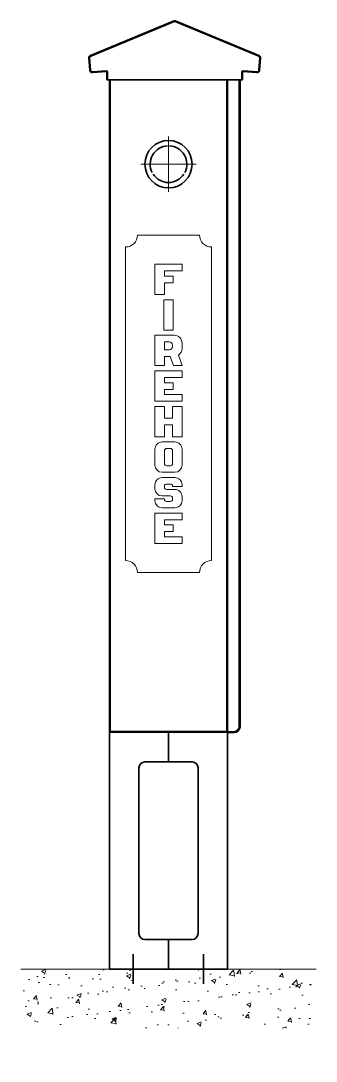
# Model space of a CAD drawing. Header units: centimetres. Extents: x 394264 to 551709, y 50011 to 59011.
# Drawn here: x 544253.6 to 544392.6, y 54476.2 to 54964.7 of the extents above; entities that cross this region are included whole.
import ezdxf

# ---------------------------------------------------------------- set-up
doc = ezdxf.new("R2010")
doc.units = ezdxf.units.CM
doc.layers.get('0').update_dxf_attribs({"lineweight": 9})
doc.layers.add('0-KRCN-YNG-DETAY-ÇERÇEVE', color=71, linetype='Continuous', lineweight=40)
doc.layers.add('0-KRCN-YNG-YANGINDOLABI', color=171, linetype='Continuous', lineweight=35)

# ---------------------------------------------------------------- blocks, each defined once
blk = doc.blocks.new('G$C0ACCA99D')
at = {"lineweight": 9}
h = blk.add_hatch(dxfattribs=at)
h.set_pattern_fill('AR-CONC', color=251, scale=1.389561239365641, style=0)
h.set_pattern_definition([(49.99999999999999, (286.8015076657539, -957.4086781758783), (9.966769482823285, -0.8719793445925483), [1.042170929524231, -11.46388022476653]), (355, (286.8015076657539, -957.4086781758783), (-1.928034750989158, 10.45217033545274), [0.8337367436193843, -9.17110417981323]), (100.4513999999998, (287.6320717621202, -957.4813430672708), (8.038742134391859, 9.580184645338985), [0.8857089741380045, -9.742799021221508]), (46.18420000000002, (286.8015076657539, -954.6295556958236), (14.82996794230137, -2.299988066896096), [1.563256394286318, -17.1958203371495]), (96.63559999999993, (288.0373382016587, -954.8212221444389), (12.98771067511099, 13.53596435976637), [1.3285635028938, -14.61419619736897]), (351.1842, (286.8015076657539, -954.6295556958236), (12.98770010867783, 13.53597450390918), [1.250605115429076, -13.75665626971984]), (21, (288.1910689042925, -955.3243363188196), (8.29438903127821, -5.594636047049476), [1.042170929524231, -11.46388022476653]), (326.0000000000001, (288.1910689042925, -955.3243363188196), (3.381015541816152, 10.07640395321355), [0.8337367436193676, -9.17110417981306]), (71.4514, (288.8822676940908, -955.790556428155), (11.67540797114752, 4.48175876741497), [0.8857089741380144, -9.74279902122163]), (37.49999999999999, (286.8015076657539, -957.4086781758783), (0.1689686362520129, 4.625763961070416), [0, -9.05993928066398, 0, -9.310060303749795, 0, -9.205843210797372]), (7.500000000000001, (286.8015076657539, -957.4086781758783), (3.655512324874578, 5.480592271835765), [0, -5.308123934376646, 0, -8.851505094758949, 0, -3.508642129398172]), (327.5, (283.7027861017996, -957.4086781758783), (7.417789660089181, -0.3134137552095785), [0, -3.473903098414102, 0, -10.838577667052, 0, -14.38195882743438]), (317.5, (282.3132248617767, -957.4086781758783), (8.103728962523064, 1.391020033163708), [0, -4.516074027938332, 0, -7.197927219914019, 0, -10.21327510933746])])
h.paths.add_polyline_path([(699.3761130256207, -546.8142687678592), (678.5326944356202, -546.8142687678592), (650.7414696477281, -546.8142687678592), (629.8980510569891, -546.8142687678592), (629.8980510569891, -560.7098811681412), (699.3761130256207, -560.7098811681412)])
h.paths.add_polyline_path([(657.2316495369669, -568.4386612368589), (672.1793853799609, -568.4386612368589), (672.1793853799609, -557.5574299066366), (657.2316495369669, -557.5574299066366)], flags=9)
at = {"color": 8, "lineweight": 9}
for p, q in [((629.8980510569891, -546.8142687678592, 58309.75885703292), (650.7414696477281, -546.8142687678592, 58309.75885703292)), ((678.5326944356202, -546.8142687678592, 58309.75885703292), (699.3761130256207, -546.8142687678592, 58309.75885703292))]:
    blk.add_line(p, q, dxfattribs=at)
at = {"layer": '0-KRCN-YNG-YANGINDOLABI', "linetype": 'Continuous'}
for p, q in [((646.2823410650453, -332.3571424988904, 58309.75885703292), (665.7657497983819, -324.2673615209433, 58309.75885703292)), ((646.3462839735585, -332.5111424318602, 58309.75885703292), (665.8296927061347, -324.421361465842, 58309.75885703292)), ((666.3625502554387, -324.421361465842, 58309.75885703292), (685.8459588501137, -332.5111424318602, 58309.75885703292)), ((666.426493164694, -324.2673615209433, 58309.75885703292), (685.9099017601329, -332.3571424988904, 58309.75885703292)), ((645.9239471423098, -332.936853248952, 58309.75885703292), (646.1253614033994, -335.8172104035834, 58309.75885703292)), ((646.0902883024246, -332.925221544157, 58309.75885703292), (646.2917025635179, -335.8055786987884, 58309.75885703292)), ((685.9005402601397, -335.8055786987884, 58309.75885703292), (686.1019545219897, -332.925221544157, 58309.75885703292)), ((686.0668814202545, -335.8172104035834, 58309.75885703292), (686.2682956821045, -332.936853248952, 58309.75885703292)), ((646.7366346527524, -336.1923522223024, 58309.75885703292), (650.0273028413794, -335.9622463065175, 58309.75885703292)), ((646.7482663605188, -336.3586933973252, 58309.75885703292), (650.0389345476651, -336.1285874636528, 58309.75885703292)), ((650.1578540663395, -338.0257990850209, 58309.75885703292), (650.157853926954, -336.2394815783459, 58309.75885703292)), ((650.3246014148244, -338.0257990850209, 58309.75885703292), (650.3246012754207, -336.2394815604571, 58309.75885703292)), ((681.8676415482514, -338.0257990850209, 58309.75885703292), (681.8676414088477, -336.2394815902735, 58309.75885703292)), ((682.0343888967182, -338.0257990552045, 58309.75885703292), (682.0343887588169, -336.2394815783459, 58309.75885703292)), ((682.1533081366069, -336.1285874636528, 58309.75885703292), (685.4439764646377, -336.3586933973252, 58309.75885703292)), ((682.1649398421505, -335.9622463065175, 58309.75885703292), (685.4556081709234, -336.1923522223024, 58309.75885703292)), ((650.1578540663395, -338.0257990850209, 58309.75885703292), (666.0961214815397, -338.0257990850209, 58309.75885703292)), ((650.7414696477281, -491.2318191965464, 58309.75885703292), (650.7414696477281, -338.0257990850209, 58309.75885703292)), ((650.9082169961948, -491.0650718398738, 58309.75885703292), (650.9082169961948, -338.0257990850209, 58309.75885703292)), ((666.0961214815397, -338.0257990850209, 58309.75885703292), (682.0343888967182, -338.0257990552045, 58309.75885703292)), ((678.3659470864113, -491.0650718398738, 58309.75885703292), (678.365947085651, -338.0257990552045, 58309.75885703292)), ((678.5326944356202, -491.0928630779126, 58309.75885703292), (678.5326944333938, -338.0257990552045, 58309.75885703292)), ((681.2423388511488, -339.8530177654784, 58309.75885703292), (681.2423388511488, -338.0257990552045, 58309.75885703292)), ((681.4507730373007, -339.8530177654784, 58309.75885703292), (681.4507730373007, -338.0257990552045, 58309.75885703292)), ((681.2423388511488, -489.9117360158361, 58309.75885703292), (681.2423388511488, -339.8530177654784, 58309.75885703292)), ((681.4507730373007, -489.9117360158361, 58309.75885703292), (681.4507730373007, -339.8530177654784, 58309.75885703292)), ((678.5326944356202, -491.2318191965464, 58309.75885703292), (678.5326944356202, -487.2343364775193, 58309.75885703292)), ((650.7414696477281, -491.2318191965464, 58309.75885703292), (678.5326944356202, -491.2318191965464, 58309.75885703292)), ((650.7414696477281, -546.8142687678592, 58309.75885703292), (650.7414696477281, -491.2318191965464, 58309.75885703292)), ((650.9082169961948, -491.0650718398738, 58309.75885703292), (678.3659470864113, -491.0650718398738, 58309.75885703292)), ((664.6370820405646, -498.1796253966877, 58309.75885703292), (664.6370820405646, -491.2318191965464, 58309.75885703292)), ((678.5326944356202, -491.0928630779126, 58309.75885703292), (680.0612117987621, -491.0928630779126, 58309.75885703292)), ((678.5326944356202, -491.3012972618276, 58309.75885703292), (678.5326944356202, -491.0928630779126, 58309.75885703292)), ((678.5326944356202, -546.8142687678592, 58309.75885703292), (678.5326944356202, -491.2318191965464, 58309.75885703292)), ((678.5326944356202, -491.3012972618276, 58309.75885703292), (680.0612117987621, -491.3012972618276, 58309.75885703292)), ((659.0788370834198, -498.1796253966877, 58309.75885703292), (670.1953269984297, -498.1796253966877, 58309.75885703292)), ((657.6892758441536, -538.4769013336552, 58309.75885703292), (657.6892758441536, -499.5691866247912, 58309.75885703292)), ((671.5848882377104, -538.4769013336552, 58309.75885703292), (671.5848882377104, -499.5691866247912, 58309.75885703292)), ((659.0788370834198, -539.8664625796466, 58309.75885703292), (670.1953269984297, -539.8664625796466, 58309.75885703292)), ((664.6370820405646, -546.8142687678592, 58309.75885703292), (664.6370820405646, -539.8664625796466, 58309.75885703292)), ((656.3338034266271, -550.2881718649501, 58309.75885703292), (656.3338034266271, -543.3403656648088, 58309.75885703292)), ((672.8695821734218, -550.2881718649501, 58309.75885703292), (672.8695821734218, -543.3403656648088, 58309.75885703292)), ((650.7414696477281, -546.8142687678592, 58309.75885703292), (678.5326944356202, -546.8142687678592, 58309.75885703292))]:
    blk.add_line(p, q, dxfattribs=at)
at = {"layer": '0-KRCN-YNG-YANGINDOLABI', "color": 120, "lineweight": 15}
for p, q in [((664.6370820405646, -364.3364989228171, 58309.75885703292), (664.6370820405646, -351.3869639623144, 58309.75885703292)), ((658.1623145603044, -357.8617314276576, 58309.75885703292), (671.1118495215414, -357.8617314276576, 58309.75885703292)), ((657.3418855348791, -374.5086750818832, 58309.75885703292), (671.9322785484692, -374.5086750818832, 58309.75885703292)), ((654.5627630555755, -396.5679597680751, 58309.75885703292), (654.5627630555755, -377.2877975738661, 58309.75885703292)), ((674.7114010262885, -396.5679597680751, 58309.75885703292), (674.7114010262885, -377.2877975738661, 58309.75885703292)), ((661.4542920225431, -381.337784964825, 58309.75885703292), (667.8197469989391, -381.337784964825, 58309.75885703292)), ((661.4542920225431, -388.4551037389137, 58309.75885703292), (661.4542920225431, -381.337784964825, 58309.75885703292)), ((663.6844961246643, -382.9101082450065, 58309.75885703292), (667.8197469989391, -382.9101082450065, 58309.75885703292)), ((663.6844961246643, -384.1102827117797, 58309.75885703292), (663.6844961246643, -382.9101082450065, 58309.75885703292)), ((667.8197469989391, -382.9101082450065, 58309.75885703292), (667.8197469989391, -381.337784964825, 58309.75885703292)), ((663.6844961246643, -384.1102827117797, 58309.75885703292), (665.752121562542, -384.1102827117797, 58309.75885703292)), ((663.6844961246643, -385.6826059919599, 58309.75885703292), (665.752121562542, -385.6826059919599, 58309.75885703292)), ((663.6844961246643, -388.4551037389137, 58309.75885703292), (663.6844961246643, -385.6826059919599, 58309.75885703292)), ((665.752121562542, -385.6826059919599, 58309.75885703292), (665.752121562542, -384.1102827117797, 58309.75885703292)), ((661.4542920225431, -388.4551037389137, 58309.75885703292), (663.6844961246643, -388.4551037389137, 58309.75885703292)), ((663.5219174596641, -389.6848654377422, 58309.75885703292), (665.752121562542, -389.6848654377422, 58309.75885703292)), ((663.5219174596641, -396.8021842118301, 58309.75885703292), (663.5219174596641, -389.6848654377422, 58309.75885703292)), ((665.752121562542, -396.8021842118301, 58309.75885703292), (665.752121562542, -389.6848654377422, 58309.75885703292)), ((654.5627630555755, -431.6543810653702, 58309.75885703292), (654.5627630555755, -396.5679597680751, 58309.75885703292)), ((661.4542920225431, -398.0319458987301, 58309.75885703292), (665.9527325179442, -398.0319458987301, 58309.75885703292)), ((661.4542920225431, -405.1492646728179, 58309.75885703292), (661.4542920225431, -398.0319458987301, 58309.75885703292)), ((663.5219174596641, -396.8021842118301, 58309.75885703292), (665.752121562542, -396.8021842118301, 58309.75885703292)), ((674.7114010262885, -431.6543810653702, 58309.75885703292), (674.7114010262885, -396.5679597680751, 58309.75885703292)), ((663.6844961246643, -399.5572777014763, 58309.75885703292), (664.8250063030027, -399.5572777014763, 58309.75885703292)), ((663.6844961246643, -401.4623244609306, 58309.75885703292), (663.6844961246643, -399.5572777014763, 58309.75885703292)), ((665.5895428960575, -400.6977878805483, 58309.75885703292), (665.5895428960575, -400.3218142937867, 58309.75885703292)), ((667.8197469989391, -401.1341663851795, 58309.75885703292), (667.8197469989391, -399.8989603864329, 58309.75885703292)), ((663.6844961246643, -401.4623244609306, 58309.75885703292), (664.8250063030027, -401.4623244609306, 58309.75885703292)), ((663.6844961246643, -402.9876562636764, 58309.75885703292), (665.0444795800759, -402.9876562636764, 58309.75885703292)), ((663.6844961246643, -405.1492646728179, 58309.75885703292), (663.6844961246643, -402.9876562636764, 58309.75885703292)), ((665.0444795800759, -402.9876562636764, 58309.75885703292), (665.8011270786701, -405.1492646728179, 58309.75885703292)), ((666.9869814201375, -402.6750947451637, 58309.75885703292), (667.8530376904273, -405.1492646728179, 58309.75885703292)), ((661.4542920225431, -405.1492646728179, 58309.75885703292), (663.6844961246643, -405.1492646728179, 58309.75885703292)), ((665.8011270786701, -405.1492646728179, 58309.75885703292), (667.8530376904273, -405.1492646728179, 58309.75885703292)), ((661.4542920225431, -406.3790263776059, 58309.75885703292), (667.8197469989391, -406.3790263776059, 58309.75885703292)), ((661.4542920225431, -413.4963451516942, 58309.75885703292), (661.4542920225431, -406.3790263776059, 58309.75885703292)), ((667.8197469989391, -407.9513496398981, 58309.75885703292), (667.8197469989391, -406.3790263776059, 58309.75885703292)), ((663.6844961246643, -407.9513496398981, 58309.75885703292), (667.8197469989391, -407.9513496398981, 58309.75885703292)), ((663.6844961246643, -409.1515241066718, 58309.75885703292), (663.6844961246643, -407.9513496398981, 58309.75885703292)), ((663.6844961246643, -409.1515241066718, 58309.75885703292), (665.752121562542, -409.1515241066718, 58309.75885703292)), ((665.752121562542, -410.7238473868524, 58309.75885703292), (665.752121562542, -409.1515241066718, 58309.75885703292)), ((663.6844961246643, -410.7238473868524, 58309.75885703292), (665.752121562542, -410.7238473868524, 58309.75885703292)), ((663.6844961246643, -411.9240218536256, 58309.75885703292), (663.6844961246643, -410.7238473868524, 58309.75885703292)), ((663.6844961246643, -411.9240218536256, 58309.75885703292), (667.8197469989391, -411.9240218536256, 58309.75885703292)), ((667.8197469989391, -413.4963451516942, 58309.75885703292), (667.8197469989391, -411.9240218536256, 58309.75885703292)), ((661.4542920225431, -413.4963451516942, 58309.75885703292), (667.8197469989391, -413.4963451516942, 58309.75885703292)), ((661.4542920225431, -421.8434256126816, 58309.75885703292), (661.4542920225431, -414.7261068385938, 58309.75885703292)), ((661.4542920225431, -414.7261068385938, 58309.75885703292), (663.6844961246643, -414.7261068385938, 58309.75885703292)), ((663.6844961246643, -417.4986045855476, 58309.75885703292), (663.6844961246643, -414.7261068385938, 58309.75885703292)), ((665.5895428960575, -417.4986045855476, 58309.75885703292), (665.5895428960575, -414.7261068385938, 58309.75885703292)), ((665.5895428960575, -414.7261068385938, 58309.75885703292), (667.8197469989391, -414.7261068385938, 58309.75885703292)), ((667.8197469989391, -421.8434256126816, 58309.75885703292), (667.8197469989391, -414.7261068385938, 58309.75885703292)), ((663.6844961246643, -417.4986045855476, 58309.75885703292), (665.5895428960575, -417.4986045855476, 58309.75885703292)), ((663.6844961246643, -421.8434256126816, 58309.75885703292), (663.6844961246643, -419.0709278657282, 58309.75885703292)), ((663.6844961246643, -419.0709278657282, 58309.75885703292), (665.5895428960575, -419.0709278657282, 58309.75885703292)), ((665.5895428960575, -421.8434256126816, 58309.75885703292), (665.5895428960575, -419.0709278657282, 58309.75885703292)), ((661.4542920225431, -421.8434256126816, 58309.75885703292), (663.6844961246643, -421.8434256126816, 58309.75885703292)), ((665.5895428960575, -421.8434256126816, 58309.75885703292), (667.8197469989391, -421.8434256126816, 58309.75885703292)), ((661.4542920225431, -428.5114992391436, 58309.75885703292), (661.4542920225431, -424.7521941639247, 58309.75885703292)), ((663.1332988675022, -423.0731873115101, 58309.75885703292), (666.1407401532197, -423.0731873115101, 58309.75885703292)), ((664.1670907437874, -424.5985190963684, 58309.75885703292), (665.106948279179, -424.5985190963684, 58309.75885703292)), ((667.8197469989391, -428.5114992391436, 58309.75885703292), (667.8197469989391, -424.7521941639247, 58309.75885703292)), ((663.6844961246643, -428.1825796734283, 58309.75885703292), (663.6844961246643, -425.0811137117526, 58309.75885703292)), ((665.5895428960575, -428.1825796734283, 58309.75885703292), (665.5895428960575, -425.0811137117526, 58309.75885703292)), ((664.1670907437874, -428.6651742888112, 58309.75885703292), (665.106948279179, -428.6651742888112, 58309.75885703292)), ((654.5627630555755, -450.9345432536197, 58309.75885703292), (654.5627630555755, -431.6543810653702, 58309.75885703292)), ((663.1332988675022, -430.1905060855988, 58309.75885703292), (666.1407401532197, -430.1905060855988, 58309.75885703292)), ((663.1332988675022, -431.4202677724984, 58309.75885703292), (666.1407401532197, -431.4202677724984, 58309.75885703292)), ((674.7114010262885, -450.9345432536197, 58309.75885703292), (674.7114010262885, -431.6543810653702, 58309.75885703292)), ((661.4542920225431, -434.062586294966, 58309.75885703292), (661.4542920225431, -433.0992746249126, 58309.75885703292)), ((663.6844961246643, -433.7336665801672, 58309.75885703292), (663.6844961246643, -433.4281941906279, 58309.75885703292)), ((664.1670907437874, -432.9455995752442, 58309.75885703292), (665.1046398008475, -432.9455995752442, 58309.75885703292)), ((664.1670907437874, -434.2162612074794, 58309.75885703292), (666.1407401532197, -434.2162612074794, 58309.75885703292)), ((665.5872344184536, -433.556488907097, 58309.75885703292), (665.5872344184536, -433.4281941906279, 58309.75885703292)), ((665.5872344184536, -433.556488907097, 58309.75885703292), (667.8197469989391, -433.556488907097, 58309.75885703292)), ((667.8197469989391, -433.556488907097, 58309.75885703292), (667.8197469989391, -433.0992746249126, 58309.75885703292)), ((661.4542920225431, -436.85857971206, 58309.75885703292), (661.4542920225431, -436.4013654298751, 58309.75885703292)), ((661.4542920225431, -436.4013654298751, 58309.75885703292), (663.6868046022719, -436.4013654298751, 58309.75885703292)), ((663.1332988675022, -435.7415931414212, 58309.75885703292), (665.106948279179, -435.7415931414212, 58309.75885703292)), ((663.6868046022719, -436.5296601344157, 58309.75885703292), (663.6868046022719, -436.4013654298751, 58309.75885703292)), ((664.1693992213768, -437.0122547617284, 58309.75885703292), (665.106948279179, -437.0122547617284, 58309.75885703292)), ((665.5895428960575, -436.5296601344157, 58309.75885703292), (665.5895428960575, -436.2241877568049, 58309.75885703292)), ((667.8197469989391, -436.85857971206, 58309.75885703292), (667.8197469989391, -435.8952680420061, 58309.75885703292)), ((663.1332988675022, -438.5375865465862, 58309.75885703292), (666.1407401532197, -438.5375865465862, 58309.75885703292)), ((661.4542920225431, -446.8846670075741, 58309.75885703292), (661.4542920225431, -439.7673482513737, 58309.75885703292)), ((661.4542920225431, -439.7673482513737, 58309.75885703292), (667.8197469989391, -439.7673482513737, 58309.75885703292)), ((663.6844961246643, -442.5398459983276, 58309.75885703292), (663.6844961246643, -441.3396715315544, 58309.75885703292)), ((663.6844961246643, -441.3396715315544, 58309.75885703292), (667.8197469989391, -441.3396715315544, 58309.75885703292)), ((667.8197469989391, -441.3396715315544, 58309.75885703292), (667.8197469989391, -439.7673482513737, 58309.75885703292)), ((663.6844961246643, -442.5398459983276, 58309.75885703292), (665.752121562542, -442.5398459983276, 58309.75885703292)), ((663.6844961246643, -445.3123437452814, 58309.75885703292), (663.6844961246643, -444.1121692785082, 58309.75885703292)), ((663.6844961246643, -444.1121692785082, 58309.75885703292), (665.752121562542, -444.1121692785082, 58309.75885703292)), ((665.752121562542, -444.1121692785082, 58309.75885703292), (665.752121562542, -442.5398459983276, 58309.75885703292)), ((661.4542920225431, -446.8846670075741, 58309.75885703292), (667.8197469989391, -446.8846670075741, 58309.75885703292)), ((663.6844961246643, -445.3123437452814, 58309.75885703292), (667.8197469989391, -445.3123437452814, 58309.75885703292)), ((667.8197469989391, -446.8846670075741, 58309.75885703292), (667.8197469989391, -445.3123437452814, 58309.75885703292)), ((657.3418855348791, -453.7136657336741, 58309.75885703292), (671.9322785484692, -453.7136657336741, 58309.75885703292))]:
    blk.add_line(p, q, dxfattribs=at)
at = {"layer": '0-KRCN-YNG-YANGINDOLABI', "linetype": 'Continuous'}
blk.add_circle((664.6370820405646, -357.8617314276576, 58309.75885703292), 5.558244957462563, dxfattribs=at)
for centre, radius, start, end in [((666.0961214815397, -325.0630279029351, 58309.75885703292), 0.8615279684357757, 90.00000302428998, 112.5489018509844), ((666.0961214815397, -325.0630279029283, 58309.75885703292), 0.6947806197052256, 90.00000301179603, 112.548901958343), ((666.0961214815397, -325.0630279029037, 58309.75885703292), 0.8615279684021832, 67.45109610472183, 90.00000302428998), ((666.0961214815397, -325.0630279028887, 58309.75885703292), 0.6947806196628417, 67.4510957893677, 90.00000301179603), ((646.506141183323, -332.8961423239202, 58309.75885703292), 0.5836157205352059, 112.5489020495819, 183.9999962875823), ((646.506141183323, -332.8961423239202, 58309.75885703292), 0.4168683718101751, 112.5489023108874, 183.9999959329504), ((685.6861015024479, -332.8961423239098, 58309.75885703292), 0.4168683718070643, 356.000004886652, 67.45109567219932), ((685.6861015024479, -332.8961423239202, 58309.75885703292), 0.58361572053485, 356.0000048881425, 67.4510960663139), ((646.7075554444309, -335.7764993592841, 58309.75885703292), 0.5836157205315552, 183.9999962881449, 274.0000050351702), ((646.7075554444309, -335.7764993592841, 58309.75885703292), 0.4168683718101556, 183.9999959331686, 274.0000049765786), ((650.0466890284588, -336.239481560448, 58309.75885703292), 0.2779122478705398, 0, 93.9999999614941), ((650.0466890284588, -336.2394815604571, 58309.75885703292), 0.1111648991486042, 0, 93.99999979268964), ((682.1455536565736, -336.2394815604571, 58309.75885703292), 0.277912247875417, 85.99999804315159, 180.0000051226419), ((682.1455536565736, -336.2394815604571, 58309.75885703292), 0.1111648991485487, 85.99999789911365, 180.0000059764155), ((685.4846875186231, -335.7764993592841, 58309.75885703292), 0.5836157205334824, 265.9999961033671, 356.0000048884506), ((685.4846875186231, -335.7764993592841, 58309.75885703292), 0.4168683718098287, 265.9999959487018, 356.0000048876845), ((664.6370820405646, -357.8617314276471, 58309.75885703292), 4.307639842032297, 92.77345939631554, 207.2265406594237), ((664.6370820405646, -357.8617314276576, 58309.75885703292), 4.307639842034694, 332.7734593405144, 87.22654060378292), ((664.6370820405646, -357.8617314276576, 58309.75885703292), 4.307639842033554, 212.7734594123576, 327.226540587591), ((680.0612117987621, -489.9117360158361, 58309.75885703292), 1.181127053461442, 270.0000009766194, 0), ((680.0612117987621, -489.9117360158284, 58309.75885703292), 1.389561239367865, 270.0000009837314, 0), ((659.0788370834198, -499.5691866247912, 58309.75885703292), 1.389561239366045, 90, 180), ((670.1953269984297, -499.5691866247912, 58309.75885703292), 1.389561239368229, 0, 90), ((659.0788370834198, -538.4769013336552, 58309.75885703292), 1.389561239366288, 180, 270), ((670.1953269984297, -538.4769013336454, 58309.75885703292), 1.389561239368107, 270, 0)]:
    blk.add_arc(centre, radius, start, end, dxfattribs=at)
at = {"layer": '0-KRCN-YNG-YANGINDOLABI', "color": 120, "lineweight": 15}
for centre, radius, start, end in [((654.5627630555755, -374.5086750818832, 58309.75885703292), 2.779122478724446, 270.0000009990318, 0), ((674.7114010262885, -374.5086750818741, 58309.75885703292), 2.779122478732587, 180.0000051226419, 270.0000009990318), ((665.9527325179442, -399.8989603864329, 58309.75885703292), 1.867014481217628, 0, 90.00000299685799), ((664.8250063030027, -400.3218142937776, 58309.75885703292), 0.764536593896646, 0, 90.00000301618122), ((664.8250063030027, -400.6977878805483, 58309.75885703292), 0.7645365938991937, 270.0000010043941, 0), ((665.9527811527805, -401.1206904070823, 58309.75885703292), 1.867014481212537, 303.6372339495182, 359.5864280068422), ((663.1332988675022, -424.7521941639247, 58309.75885703292), 1.679006845527067, 90.0000030015854, 180.0000052630142), ((664.1670907437874, -425.0811137117425, 58309.75885703292), 0.4825946184291236, 90.00000300830207, 180.0000048296731), ((665.106948279179, -425.0811137117425, 58309.75885703292), 0.4825946184294869, 0, 90.000003008734), ((666.1407401532197, -424.7521941639175, 58309.75885703292), 1.679006845521362, 0, 90.00000300096467), ((663.1332988675022, -428.5114992391436, 58309.75885703292), 1.679006845525252, 180.0000052630142, 270.0000009919211), ((664.1670907437874, -428.1825796734283, 58309.75885703292), 0.4825946184314299, 180.0000048296731, 270.0000009752687), ((665.106948279179, -428.1825796734283, 58309.75885703292), 0.4825946184313067, 270.0000009748367, 0), ((666.1407401532197, -428.5114992391436, 58309.75885703292), 1.679006845525002, 270.0000009925418, 0), ((663.1332988675022, -433.0992746249126, 58309.75885703292), 1.679006845527067, 90.0000030015854, 180.0000052630142), ((666.1407401532197, -433.0992746249049, 58309.75885703292), 1.679006845521362, 0, 90.00000300096467), ((663.1332988675022, -434.062586294966, 58309.75885703292), 1.679006845525252, 180.0000052630142, 270.0000009919211), ((664.1670907437874, -433.4281941906211, 58309.75885703292), 0.4825946184291236, 90.00000300830207, 180.0000048296731), ((664.1670907437874, -433.7336665801672, 58309.75885703292), 0.4825946184314299, 180.0000048296731, 270.0000009752687), ((665.1046398008475, -433.4281941906279, 58309.75885703292), 0.4825946184314281, 0, 90.00000301089358), ((666.1407401532197, -435.8952680419966, 58309.75885703292), 1.679006845521362, 0, 90.00000300096467), ((663.1332988675022, -436.85857971206, 58309.75885703292), 1.679006845525252, 180.0000052630142, 270.0000009919211), ((664.1693992213768, -436.5296601344085, 58309.75885703292), 0.4825946184372534, 180.0000048296731, 270.0000009726771), ((665.106948279179, -436.2241877567953, 58309.75885703292), 0.4825946184294869, 0, 90.000003008734), ((665.106948279179, -436.5296601344157, 58309.75885703292), 0.4825946184313067, 270.0000009748367, 0), ((666.1407401532197, -436.85857971206, 58309.75885703292), 1.679006845525002, 270.0000009925418, 0), ((654.5627630555755, -453.7136657336669, 58309.75885703292), 2.779122478728693, 0, 90.00000299664555), ((674.7114010262885, -453.7136657336741, 58309.75885703292), 2.779122478731001, 90.00000299664555, 180.0000051226419)]:
    blk.add_arc(centre, radius, start, end, dxfattribs=at)
blk = doc.blocks.new('*U236')
at = {"layer": '0-KRCN-YNG-DETAY-ÇERÇEVE', "xscale": 2, "yscale": 2, "zscale": 2}
blk.add_blockref('G$C0ACCA99D', (0, 0), dxfattribs=at)

msp = doc.modelspace()

# ---------------------------------------------------------------- block references
at = {"layer": '0-KRCN-YNG-DETAY-ÇERÇEVE'}
msp.add_blockref('*U236', (542993.8174612519, 55613.07926290841), dxfattribs=at)

doc.saveas('drawing.dxf')
